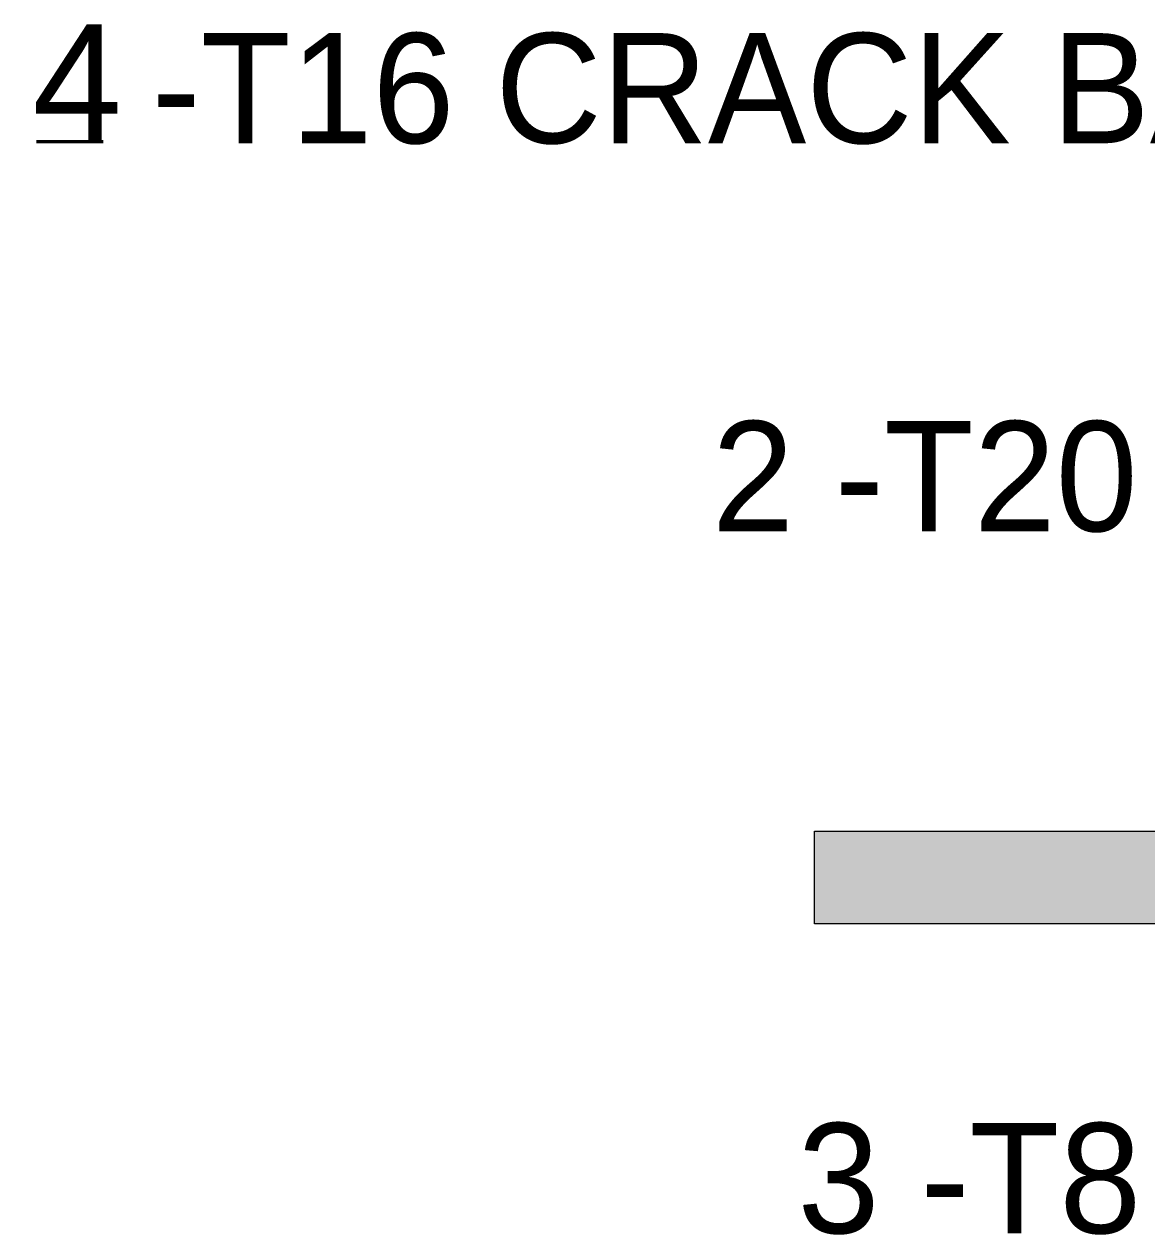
# Model space of a CAD drawing. Header units: millimetres. Extents: x 65464 to 98797, y 2255 to 31386.
# Drawn here: x 65464 to 66677, y 5607 to 6915 of the extents above; entities that cross this region are included whole.
import ezdxf

# ---------------------------------------------------------------- set-up
doc = ezdxf.new("R2010")
doc.units = ezdxf.units.MM
for name, color, linetype, lineweight in [('G-ANNO-SYMB', 111, 'Continuous', 9), ('G-ANNO-TEXT', 231, 'Continuous', 9), ('S-RBAR-IDEN', 171, 'Continuous', 9)]:
    doc.layers.add(name, color=color, linetype=linetype, lineweight=lineweight)
doc.styles.add('Arial_1', font='arial.ttf', dxfattribs={"height": 125})
doc.styles.add('Nirmala UI', font='Nirmala.ttf', dxfattribs={"height": 119.0625})

# ---------------------------------------------------------------- blocks, each defined once
blk = doc.blocks.new('Detail View - M_Section Tail - Filled Horizontal-14034-Elevation Front')
at = {"layer": 'G-ANNO-SYMB'}
blk.add_hatch(color=256, dxfattribs=at).paths.add_polyline_path([(66768.1, 4702.6), (66768.1, 4802.6), (66318.1, 4802.6), (66318.1, 4702.6)])
for p, q in [((66318.1, 4702.6), (66318.1, 4802.6)), ((66318.1, 4802.6), (66768.1, 4802.6)), ((66768.1, 4802.6), (66768.1, 4702.6)), ((66768.1, 4702.6), (66318.1, 4702.6))]:
    blk.add_line(p, q, dxfattribs=at)

msp = doc.modelspace()

# ---------------------------------------------------------------- block references
at = {"layer": 'G-ANNO-SYMB'}
msp.add_blockref('Detail View - M_Section Tail - Filled Horizontal-14034-Elevation Front', (0, 1240), dxfattribs=at)

# ---------------------------------------------------------------- texts
at = {"layer": 'S-RBAR-IDEN', "char_height": 119.0625, "attachment_point": 1, "style": 'Nirmala UI'}
for s, insert, width in [('2 -T16 CRACK BAR', (65468.56943, 6905.32125), 1699.5775), ('2 -T20', (66207.29431, 6485.95836), 581.2234375), ('3 -T8', (66299.79431, 5727.27171), 468.9871875)]:
    msp.add_mtext(s, dxfattribs=dict(at, insert=insert, width=width))

# ---------------------------------------------------------------- next in the draw order: texts
at = {"layer": 'G-ANNO-TEXT', "color": 7, "insert": (65472.27832, 6914.93217), "char_height": 125, "width": 116.2446875, "attachment_point": 1, "style": 'Arial_1', "bg_fill": 3, "box_fill_scale": 0, "bg_fill_color": 256, "bg_fill_true_color": 3254780160, "bg_fill_transparency": 256}
msp.add_mtext('4', dxfattribs=at)

doc.saveas('drawing.dxf')
